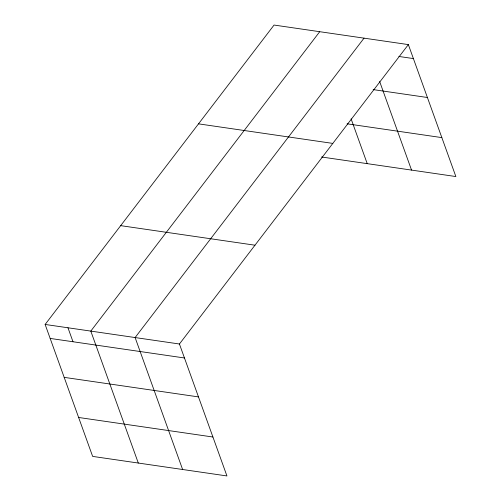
<?xml version="1.0" encoding="UTF-8"?>
<svg xmlns="http://www.w3.org/2000/svg" width="501" height="501" viewBox="0 0 501 501"><rect width="100%" height="100%" fill="white"/><g stroke="black" fill="none" stroke-linecap="round" stroke-linejoin="round"><path stroke-width="0.75" d="M408.359 44.602L179.433 344.005L226.94 475.95L92.641 456.398L45.134 324.454L274.06 25.05L408.359 44.602L455.866 176.546L321.567 156.995M319.726 31.695L90.8 331.098L138.301 463.049M364.039 38.151L135.113 337.555L182.621 469.5M398.871 56.456L413.388 58.573M373.157 89.604L427.409 97.501M347.124 123.822L441.851 137.612M198.515 123.853L332.814 143.405M120.685 225.65L254.978 245.202M45.134 324.454L179.433 344.005M50.169 338.425L184.462 357.977M64.184 377.359L198.484 396.905M78.626 417.471L212.925 437.016M379.652 81.5L411.546 170.096M351.107 118.875L367.227 163.645M67.967 327.779L72.996 341.751"/></g></svg>
